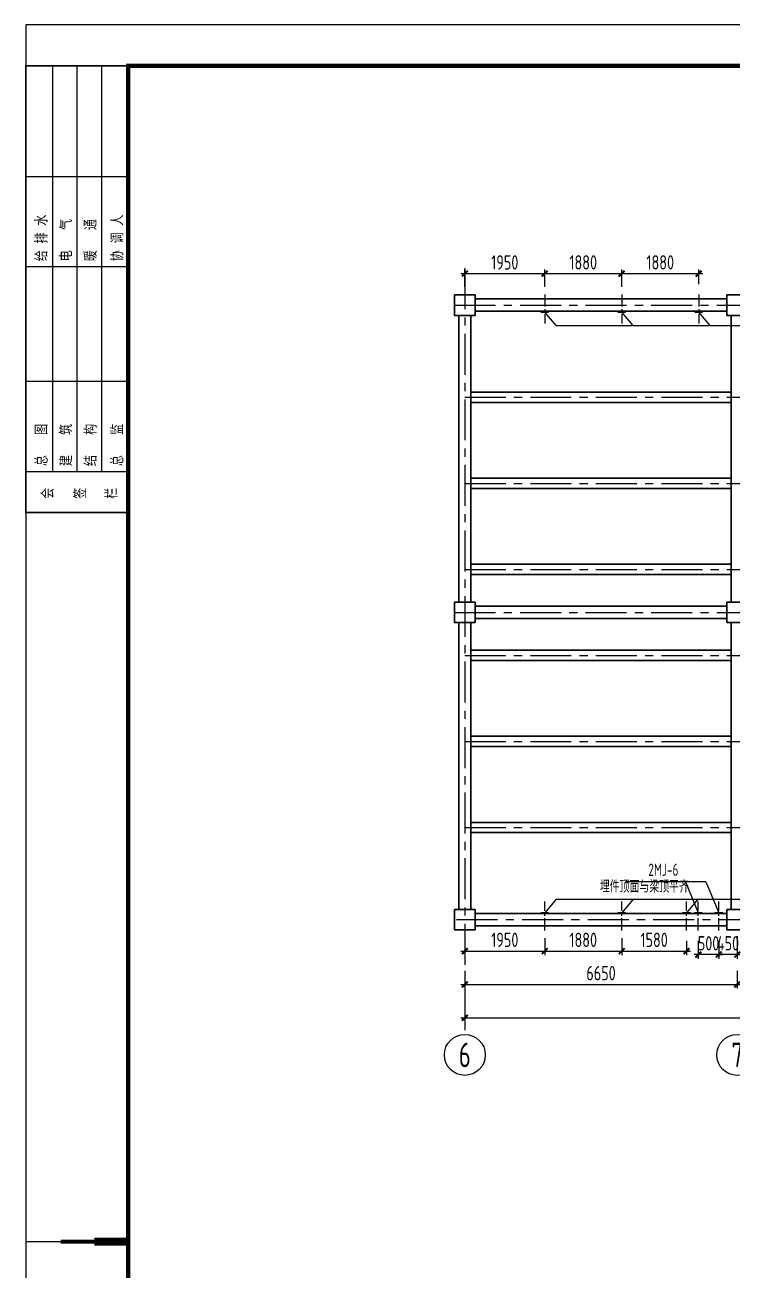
# Model space of a CAD drawing. Extents: x 665703 to 1047784, y -160603 to 92239.
# Drawn here: x 864332 to 881597, y -61744 to -31349 of the extents above; entities that cross this region are included whole.
import ezdxf
from ezdxf.enums import TextEntityAlignment as Align

# ---------------------------------------------------------------- set-up
doc = ezdxf.new("R2010")
doc.units = 0
doc.header["$LTSCALE"] = 800
doc.linetypes.add('CENTER', pattern=[2, 1.25, -0.25, 0.25, -0.25])
doc.layers.get('0').update_dxf_attribs({"linetype": 'CONTINUOUS'})
doc.layers.get('Defpoints').update_dxf_attribs({"linetype": 'CONTINUOUS'})
for name, color, linetype in [('AXIS', 4, 'CENTER'), ('COLUMN', 4, 'CENTER'), ('DIM', 2, 'CONTINUOUS'), ('NUM', 7, 'CONTINUOUS'), ('REIN', 1, 'CONTINUOUS'), ('TEXT', 7, 'CONTINUOUS'), ('THIN', 7, 'CONTINUOUS'), ('TK', 7, 'CONTINUOUS')]:
    doc.layers.add(name, color=color, linetype=linetype)
doc.layers.add('实体线', color=3, linetype='CONTINUOUS', lineweight=35)
doc.styles.add('TSSD_Axis', font='tssdeng.shx', dxfattribs={"width": 0.7, "bigfont": 'tssdchn.shx'})
doc.styles.add('TSSD_Dimension', font='Tssdeng.shx', dxfattribs={"width": 0.75, "bigfont": 'hztxt.shx'})
doc.styles.add('TSSD_Norm', font='Tssdeng.shx', dxfattribs={"bigfont": 'hztxt.shx'})
doc.dimstyles.new('TSSD_100_100', dxfattribs={"dimtxt": 350, "dimasz": 100, "dimexe": 100, "dimexo": 250, "dimgap": 100, "dimtad": 1, "dimdec": 0, "dimzin": 0, "dimdsep": 46, "dimtxsty": 'TSSD_Dimension', "dimblk": 'ARCHTICK', "dimcen": 0, "dimdle": 100, "dimclrt": 7, "dimadec": 0, "dimazin": 0, "dimtfac": 1, "dimtdec": 0, "dimtix": 1, "dimtmove": 2, "dimatfit": 3, "dimldrblk": 'ARCHTICK', "dimfxl": 0, "dimtolj": 1, "dimtzin": 0, "dimarcsym": 0})

# ---------------------------------------------------------------- blocks, each defined once
blk = doc.blocks.new('_ArchTick')
at = {"color": 0, "const_width": 0.5}
blk.add_lwpolyline([(-0.71, -0.71), (0.71, 0.71)], dxfattribs=at)
blk = doc.blocks.new('*D316')
at = {"layer": 'Defpoints', "color": 0, "transparency": 16777216}
for p in [(877022, -37421), (875072, -37989), (877022, -37989)]:
    blk.add_point(p, dxfattribs=at)
at = {"layer": 'DIM', "color": 0, "lineweight": -2, "transparency": 16777216}
for p, q in [((875072, -37739), (875072, -37321)), ((877022, -37739), (877022, -37321)), ((874972, -37421), (877122, -37421))]:
    blk.add_line(p, q, dxfattribs=at)
at = {"layer": 'DIM', "color": 0, "lineweight": -2, "transparency": 16777216, "xscale": 100, "yscale": 100, "zscale": 100, "rotation": 180}
blk.add_blockref('_ArchTick', (875072, -37421), dxfattribs=at)
at = {"layer": 'DIM', "color": 0, "lineweight": -2, "transparency": 16777216, "xscale": 100, "yscale": 100, "zscale": 100}
blk.add_blockref('_ArchTick', (877022, -37421), dxfattribs=at)
at = {"layer": 'DIM', "color": 7, "transparency": 16777216, "insert": (876047, -37146), "char_height": 350, "attachment_point": 5, "style": 'TSSD_Dimension'}
blk.add_mtext('\\A1;1950', dxfattribs=at)
blk = doc.blocks.new('*D317')
at = {"layer": 'Defpoints', "color": 0, "transparency": 16777216}
for p in [(875072, -53389), (877022, -53389), (877022, -53958)]:
    blk.add_point(p, dxfattribs=at)
at = {"layer": 'DIM', "color": 0, "lineweight": -2, "transparency": 16777216}
for p, q in [((875072, -53639), (875072, -54058)), ((877022, -53639), (877022, -54058)), ((874972, -53958), (877122, -53958))]:
    blk.add_line(p, q, dxfattribs=at)
at = {"layer": 'DIM', "color": 0, "lineweight": -2, "transparency": 16777216, "xscale": 100, "yscale": 100, "zscale": 100, "rotation": 180}
blk.add_blockref('_ArchTick', (875072, -53958), dxfattribs=at)
at = {"layer": 'DIM', "color": 0, "lineweight": -2, "transparency": 16777216, "xscale": 100, "yscale": 100, "zscale": 100}
blk.add_blockref('_ArchTick', (877022, -53958), dxfattribs=at)
at = {"layer": 'DIM', "color": 7, "transparency": 16777216, "insert": (876047, -53683), "char_height": 350, "attachment_point": 5, "style": 'TSSD_Dimension'}
blk.add_mtext('\\A1;1950', dxfattribs=at)
blk = doc.blocks.new('*D326')
at = {"layer": 'Defpoints', "color": 0, "transparency": 16777216}
for p in [(881272, -53453), (881722, -53339), (881272, -54042)]:
    blk.add_point(p, dxfattribs=at)
at = {"layer": 'DIM', "color": 0, "lineweight": -2, "transparency": 16777216}
for p, q in [((881272, -53703), (881272, -54142)), ((881722, -53589), (881722, -54142)), ((881272, -54042), (881172, -54042)), ((881722, -54042), (881272, -54042)), ((881722, -54042), (881822, -54042))]:
    blk.add_line(p, q, dxfattribs=at)
at = {"layer": 'DIM', "color": 0, "lineweight": -2, "transparency": 16777216, "xscale": 100, "yscale": 100, "zscale": 100}
blk.add_blockref('_ArchTick', (881272, -54042), dxfattribs=at)
at = {"layer": 'DIM', "color": 0, "lineweight": -2, "transparency": 16777216, "xscale": 100, "yscale": 100, "zscale": 100, "rotation": 180}
blk.add_blockref('_ArchTick', (881722, -54042), dxfattribs=at)
at = {"layer": 'DIM', "color": 7, "transparency": 16777216, "insert": (881497, -53767), "char_height": 350, "attachment_point": 5, "style": 'TSSD_Dimension'}
blk.add_mtext('\\A1;450', dxfattribs=at)
blk = doc.blocks.new('*D327')
at = {"layer": 'Defpoints', "color": 0, "transparency": 16777216}
for p in [(880772, -53453), (881272, -53453), (880772, -54042)]:
    blk.add_point(p, dxfattribs=at)
at = {"layer": 'DIM', "color": 0, "lineweight": -2, "transparency": 16777216}
for p, q in [((880772, -53703), (880772, -54142)), ((881272, -53703), (881272, -54142)), ((880772, -54042), (880672, -54042)), ((881272, -54042), (880772, -54042)), ((881272, -54042), (881372, -54042))]:
    blk.add_line(p, q, dxfattribs=at)
at = {"layer": 'DIM', "color": 0, "lineweight": -2, "transparency": 16777216, "xscale": 100, "yscale": 100, "zscale": 100}
blk.add_blockref('_ArchTick', (880772, -54042), dxfattribs=at)
at = {"layer": 'DIM', "color": 0, "lineweight": -2, "transparency": 16777216, "xscale": 100, "yscale": 100, "zscale": 100, "rotation": 180}
blk.add_blockref('_ArchTick', (881272, -54042), dxfattribs=at)
at = {"layer": 'DIM', "color": 7, "transparency": 16777216, "insert": (881022, -53767), "char_height": 350, "attachment_point": 5, "style": 'TSSD_Dimension'}
blk.add_mtext('\\A1;500', dxfattribs=at)
blk = doc.blocks.new('*D396')
at = {"layer": 'Defpoints', "color": 0, "transparency": 16777216}
for p in [(875072, -54187), (881722, -54187), (881722, -54771)]:
    blk.add_point(p, dxfattribs=at)
at = {"layer": 'DIM', "color": 0, "lineweight": -2, "transparency": 16777216}
for p, q in [((875072, -54437), (875072, -54871)), ((881722, -54437), (881722, -54871)), ((874972, -54771), (881822, -54771))]:
    blk.add_line(p, q, dxfattribs=at)
at = {"layer": 'DIM', "color": 0, "lineweight": -2, "transparency": 16777216, "xscale": 100, "yscale": 100, "zscale": 100, "rotation": 180}
blk.add_blockref('_ArchTick', (875072, -54771), dxfattribs=at)
at = {"layer": 'DIM', "color": 0, "lineweight": -2, "transparency": 16777216, "xscale": 100, "yscale": 100, "zscale": 100}
blk.add_blockref('_ArchTick', (881722, -54771), dxfattribs=at)
at = {"layer": 'DIM', "color": 7, "transparency": 16777216, "insert": (878397, -54496), "char_height": 350, "attachment_point": 5, "style": 'TSSD_Dimension'}
blk.add_mtext('\\A1;6650', dxfattribs=at)
blk = doc.blocks.new('*D400')
at = {"layer": 'Defpoints', "color": 0, "transparency": 16777216}
for p in [(875072, -54187), (901672, -54212), (901672, -55586)]:
    blk.add_point(p, dxfattribs=at)
at = {"layer": 'DIM', "color": 0, "lineweight": -2, "transparency": 16777216}
for p, q in [((875072, -54437), (875072, -55686)), ((901672, -54462), (901672, -55686)), ((874972, -55586), (901772, -55586))]:
    blk.add_line(p, q, dxfattribs=at)
at = {"layer": 'DIM', "color": 0, "lineweight": -2, "transparency": 16777216, "xscale": 100, "yscale": 100, "zscale": 100, "rotation": 180}
blk.add_blockref('_ArchTick', (875072, -55586), dxfattribs=at)
at = {"layer": 'DIM', "color": 0, "lineweight": -2, "transparency": 16777216, "xscale": 100, "yscale": 100, "zscale": 100}
blk.add_blockref('_ArchTick', (901672, -55586), dxfattribs=at)
at = {"layer": 'DIM', "color": 7, "transparency": 16777216, "insert": (888372, -55311), "char_height": 350, "attachment_point": 5, "style": 'TSSD_Dimension'}
blk.add_mtext('\\A1;26600', dxfattribs=at)
blk = doc.blocks.new('*D405')
at = {"layer": 'Defpoints', "color": 0, "transparency": 16777216}
for p in [(877022, -53389), (878902, -53453), (878902, -53958)]:
    blk.add_point(p, dxfattribs=at)
at = {"layer": 'DIM', "color": 0, "lineweight": -2, "transparency": 16777216}
for p, q in [((877022, -53639), (877022, -54058)), ((878902, -53703), (878902, -54058)), ((876922, -53958), (879002, -53958))]:
    blk.add_line(p, q, dxfattribs=at)
at = {"layer": 'DIM', "color": 0, "lineweight": -2, "transparency": 16777216, "xscale": 100, "yscale": 100, "zscale": 100, "rotation": 180}
blk.add_blockref('_ArchTick', (877022, -53958), dxfattribs=at)
at = {"layer": 'DIM', "color": 0, "lineweight": -2, "transparency": 16777216, "xscale": 100, "yscale": 100, "zscale": 100}
blk.add_blockref('_ArchTick', (878902, -53958), dxfattribs=at)
at = {"layer": 'DIM', "color": 7, "transparency": 16777216, "insert": (877962, -53683), "char_height": 350, "attachment_point": 5, "style": 'TSSD_Dimension'}
blk.add_mtext('\\A1;1880', dxfattribs=at)
blk = doc.blocks.new('*D407')
at = {"layer": 'Defpoints', "color": 0, "transparency": 16777216}
for p in [(878902, -37421), (877022, -37989), (878902, -37926)]:
    blk.add_point(p, dxfattribs=at)
at = {"layer": 'DIM', "color": 0, "lineweight": -2, "transparency": 16777216}
for p, q in [((877022, -37739), (877022, -37321)), ((878902, -37676), (878902, -37321)), ((876922, -37421), (879002, -37421))]:
    blk.add_line(p, q, dxfattribs=at)
at = {"layer": 'DIM', "color": 0, "lineweight": -2, "transparency": 16777216, "xscale": 100, "yscale": 100, "zscale": 100, "rotation": 180}
blk.add_blockref('_ArchTick', (877022, -37421), dxfattribs=at)
at = {"layer": 'DIM', "color": 0, "lineweight": -2, "transparency": 16777216, "xscale": 100, "yscale": 100, "zscale": 100}
blk.add_blockref('_ArchTick', (878902, -37421), dxfattribs=at)
at = {"layer": 'DIM', "color": 7, "transparency": 16777216, "insert": (877962, -37146), "char_height": 350, "attachment_point": 5, "style": 'TSSD_Dimension'}
blk.add_mtext('\\A1;1880', dxfattribs=at)
blk = doc.blocks.new('*D436')
at = {"layer": 'Defpoints', "color": 0, "transparency": 16777216}
for p in [(878902, -53389), (880482, -53453), (880482, -53958)]:
    blk.add_point(p, dxfattribs=at)
at = {"layer": 'DIM', "color": 0, "lineweight": -2, "transparency": 16777216}
for p, q in [((878902, -53639), (878902, -54058)), ((880482, -53703), (880482, -54058)), ((878802, -53958), (880582, -53958))]:
    blk.add_line(p, q, dxfattribs=at)
at = {"layer": 'DIM', "color": 0, "lineweight": -2, "transparency": 16777216, "xscale": 100, "yscale": 100, "zscale": 100, "rotation": 180}
blk.add_blockref('_ArchTick', (878902, -53958), dxfattribs=at)
at = {"layer": 'DIM', "color": 0, "lineweight": -2, "transparency": 16777216, "xscale": 100, "yscale": 100, "zscale": 100}
blk.add_blockref('_ArchTick', (880482, -53958), dxfattribs=at)
at = {"layer": 'DIM', "color": 7, "transparency": 16777216, "insert": (879692, -53683), "char_height": 350, "attachment_point": 5, "style": 'TSSD_Dimension'}
blk.add_mtext('\\A1;1580', dxfattribs=at)
blk = doc.blocks.new('*D437')
at = {"layer": 'Defpoints', "color": 0, "transparency": 16777216}
for p in [(880782, -37421), (878902, -37989), (880782, -37926)]:
    blk.add_point(p, dxfattribs=at)
at = {"layer": 'DIM', "color": 0, "lineweight": -2, "transparency": 16777216}
for p, q in [((878902, -37739), (878902, -37321)), ((880782, -37676), (880782, -37321)), ((878802, -37421), (880882, -37421))]:
    blk.add_line(p, q, dxfattribs=at)
at = {"layer": 'DIM', "color": 0, "lineweight": -2, "transparency": 16777216, "xscale": 100, "yscale": 100, "zscale": 100, "rotation": 180}
blk.add_blockref('_ArchTick', (878902, -37421), dxfattribs=at)
at = {"layer": 'DIM', "color": 0, "lineweight": -2, "transparency": 16777216, "xscale": 100, "yscale": 100, "zscale": 100}
blk.add_blockref('_ArchTick', (880782, -37421), dxfattribs=at)
at = {"layer": 'DIM', "color": 7, "transparency": 16777216, "insert": (879842, -37146), "char_height": 350, "attachment_point": 5, "style": 'TSSD_Dimension'}
blk.add_mtext('\\A1;1880', dxfattribs=at)
blk = doc.blocks.new('ts_axno')
at = {"color": 0, "linetype": 'ByBlock', "lineweight": -2}
blk.add_circle((0, 0), 0.5, dxfattribs=at)
at = {"color": 0, "linetype": 'ByBlock', "lineweight": -2, "style": 'TSSD_Axis', "width": 0.7}
blk.add_attdef('A', text='', height=0.6, dxfattribs=at).set_placement((0, 0), align=Align.MIDDLE_CENTER)
blk = doc.blocks.new('MI')
at = {"layer": 'TK'}
for points, const_width in [([(2500, 29700), (1675, 29700)], 200), ([(0, 29700), (2500, 29700)], 35), ([(2500, 29700), (850, 29700)], 100)]:
    blk.add_lwpolyline(points, dxfattribs=dict(at, const_width=const_width))

msp = doc.modelspace()

# ---------------------------------------------------------------- linework, layer by layer
at = {"layer": 'AXIS'}
for p, q in [((875071.6, -37289.4), (875071.6, -55990.7)), ((874821.6, -38189.4), (906020.1, -38189.4)), ((875071.6, -40439.4), (901671.6, -40439.4)), ((875071.6, -42539.4), (901671.6, -42539.4)), ((875071.6, -44639.4), (901671.6, -44639.4)), ((874821.6, -45689.4), (906020.1, -45689.4)), ((875071.6, -46739.4), (901671.6, -46739.4)), ((875071.6, -48839.4), (901671.6, -48839.4)), ((875071.6, -50939.4), (901671.6, -50939.4)), ((874871.6, -53189.4), (906020.1, -53189.4))]:
    msp.add_line(p, q, dxfattribs=at)
at = {"layer": 'COLUMN', "ltscale": 0.3}
for p, q in [((877021.6, -37926.2), (877021.6, -38635.1)), ((877021.6, -37926.2), (877021.6, -38635.1)), ((878901.6, -37926.2), (878901.6, -38635.1)), ((880781.6, -37926.2), (880781.6, -38635.1)), ((877021.6, -53452.7), (877021.6, -52743.8)), ((878901.6, -53452.7), (878901.6, -52743.8)), ((880481.6, -53452.7), (880481.6, -52743.8)), ((880771.6, -53452.7), (880771.6, -52743.8)), ((881271.6, -53452.7), (881271.6, -52743.8))]:
    msp.add_line(p, q, dxfattribs=at)
at = {"layer": 'REIN', "const_width": 40}
for points in [[(877121.6, -38359.4), (876921.6, -38359.4)], [(877121.6, -38359.4), (876921.6, -38359.4)], [(879001.6, -38359.4), (878801.6, -38359.4)], [(880881.6, -38359.4), (880681.6, -38359.4)], [(877121.6, -53019.4), (876921.6, -53019.4)], [(879001.6, -53019.4), (878801.6, -53019.4)], [(880581.6, -53019.4), (880381.6, -53019.4)], [(880671.6, -53019.4), (880871.6, -53019.4)], [(881171.6, -53019.4), (881371.6, -53019.4)]]:
    msp.add_lwpolyline(points, dxfattribs=at)
at = {"layer": 'THIN'}
for p, q in [((877303, -38685.9), (877021.6, -38359.4)), ((879183, -38685.9), (878901.6, -38359.4)), ((881063, -38685.9), (880781.6, -38359.4)), ((877303, -38685.9), (904543.3, -38685.9)), ((880955.9, -52269.8), (878991.9, -52269.8)), ((880455.9, -52269.8), (880771.6, -53019.4)), ((880955.9, -52269.8), (881271.6, -53019.4)), ((877303, -52693), (877021.6, -53019.4)), ((877303, -52693), (903862.1, -52693.4)), ((879183, -52693), (878901.6, -53019.4)), ((880763, -52693), (880481.6, -53019.4))]:
    msp.add_line(p, q, dxfattribs=at)
at = {"layer": 'TK', "color": 2}
for p, q in [((865001.9, -32349.2), (865001.9, -42249.2)), ((865601.9, -32349.2), (865601.9, -42249.2)), ((866201.9, -32349.2), (866201.9, -42249.2)), ((864351.9, -35049.2), (866851.9, -35049.2)), ((864351.9, -37249.2), (866851.9, -37249.2)), ((864351.9, -40049.2), (866851.9, -40049.2)), ((864351.9, -42249.2), (866851.9, -42249.2))]:
    msp.add_line(p, q, dxfattribs=at)
msp.add_lwpolyline([(948451.9, -31349.2), (864351.9, -31349.2), (864351.9, -90749.2), (948451.9, -90749.2)], close=True, dxfattribs=at)
for points, const_width in [([(864351.9, -32349.2), (866851.9, -32349.2), (866851.9, -43249.2), (864351.9, -43249.2)], 40), ([(866851.9, -32349.2), (947451.9, -32349.2), (947451.9, -89749.2), (866851.9, -89749.2)], 100)]:
    msp.add_lwpolyline(points, close=True, dxfattribs=dict(at, const_width=const_width))
at = {"layer": '实体线', "linetype": 'Continuous'}
for p, q in [((874821.6, -37939.4), (874821.6, -38439.4)), ((875321.6, -37939.4), (874821.6, -37939.4)), ((875321.6, -38439.4), (875321.6, -37939.4)), ((881471.6, -37939.4), (881471.6, -38439.4)), ((881971.6, -37939.4), (881471.6, -37939.4)), ((874821.6, -38439.4), (875321.6, -38439.4)), ((881471.6, -38439.4), (881971.6, -38439.4)), ((874821.6, -45439.4), (874821.6, -45939.4)), ((875321.6, -45439.4), (874821.6, -45439.4)), ((875321.6, -45939.4), (875321.6, -45439.4)), ((881471.6, -45439.4), (881471.6, -45939.4)), ((881971.6, -45439.4), (881471.6, -45439.4)), ((874821.6, -45939.4), (875321.6, -45939.4)), ((881471.6, -45939.4), (881971.6, -45939.4)), ((874821.6, -52939.4), (874821.6, -53439.4)), ((875321.6, -52939.4), (874821.6, -52939.4)), ((875321.6, -53439.4), (875321.6, -52939.4)), ((881471.6, -52939.4), (881471.6, -53439.4)), ((881971.6, -52939.4), (881471.6, -52939.4)), ((874821.6, -53439.4), (875321.6, -53439.4)), ((881471.6, -53439.4), (881971.6, -53439.4))]:
    msp.add_line(p, q, dxfattribs=at)
at = {"layer": '实体线'}
for p, q in [((875321.6, -38039.4), (881471.6, -38039.4)), ((874921.6, -45439.4), (874921.6, -38439.4)), ((875221.6, -45439.4), (875221.6, -38439.4)), ((875321.6, -38339.4), (881471.6, -38339.4)), ((881571.6, -45439.4), (881571.6, -38439.4)), ((875221.6, -40314.4), (881571.6, -40314.4)), ((875221.6, -40564.4), (881571.6, -40564.4)), ((875221.6, -42414.4), (881571.6, -42414.4)), ((875221.6, -42664.4), (881571.6, -42664.4)), ((875221.6, -44514.4), (881571.6, -44514.4)), ((875221.6, -44764.4), (881571.6, -44764.4)), ((875321.6, -45539.4), (881471.6, -45539.4)), ((875321.6, -45839.4), (881471.6, -45839.4)), ((874921.6, -52939.4), (874921.6, -45939.4)), ((875221.6, -52939.4), (875221.6, -45939.4)), ((881571.6, -52939.4), (881571.6, -45939.4)), ((875221.6, -46614.4), (881571.6, -46614.4)), ((875221.6, -46864.4), (881571.6, -46864.4)), ((875221.6, -48714.4), (881571.6, -48714.4)), ((875221.6, -48964.4), (881571.6, -48964.4)), ((875221.6, -50814.4), (881571.6, -50814.4)), ((875221.6, -51064.4), (881571.6, -51064.4)), ((875321.6, -53039.4), (881471.6, -53039.4)), ((875321.6, -53339.4), (881471.6, -53339.4))]:
    msp.add_line(p, q, dxfattribs=at)

# ---------------------------------------------------------------- block references
at = {"layer": 'NUM'}
ref = msp.add_blockref('ts_axno', (875071.6, -56490.7), dxfattribs=dict(at, xscale=1000, yscale=1000, zscale=1000))
ref.add_attrib('6', '6', dxfattribs={"height": 600, "style": 'TSSD_Axis', "width": 0.7}).set_placement((875071.6, -56490.7), align=Align.MIDDLE_CENTER)
ref = msp.add_blockref('ts_axno', (881721.6, -56490.7), dxfattribs=dict(at, xscale=1000, yscale=1000, zscale=1000))
ref.add_attrib('7', '7', dxfattribs={"height": 600, "style": 'TSSD_Axis', "width": 0.7}).set_placement((881721.6, -56490.7), align=Align.MIDDLE_CENTER)
at = {"layer": 'TK', "color": 2}
msp.add_blockref('MI', (864351.9, -90749.2), dxfattribs=at)

# ---------------------------------------------------------------- texts
at = {"layer": 'TEXT', "style": 'TSSD_Norm', "width": 0.7}
for s, p in [('2MJ-6', (880287.3, -52210.2)), ('埋件顶面与梁顶平齐', (880541.4, -52619.6))]:
    msp.add_text(s, height=300, dxfattribs=at).set_placement(p, align=Align.BOTTOM_RIGHT)
at = {"layer": 'TK', "color": 2, "style": 'TSSD_Dimension', "width": 0.9}
for s, p in [('给 排 水', (864887.8, -37119.3)), ('电   气', (865487.8, -37119.3)), ('暖   通', (866087.8, -37119.3)), ('协 调 人', (866737.8, -37119.3)), ('总   图', (864887.8, -42119.3)), ('建   筑', (865487.8, -42119.3)), ('结   构', (866087.8, -42119.3)), ('总   监', (866737.8, -42119.3)), ('会', (865039.7, -42916.9)), ('签', (865836.7, -42916.9)), ('栏', (866595.7, -42916.9))]:
    msp.add_text(s, height=300, rotation=90, dxfattribs=at).set_placement(p)

# ---------------------------------------------------------------- dimensions: what is measured, and where the dimension line sits
at = {"layer": 'DIM'}
for base, p1, p2, picture, middle in [((877021.6, -37421.1), (875071.6, -37989.4), (877021.6, -37989.4), '*D316', (876046.6, -37146.1)), ((878901.6, -37421.1), (877021.6, -37989.4), (878901.6, -37926.2), '*D407', (877961.6, -37146.1)), ((880781.6, -37421.1), (878901.6, -37989.4), (880781.6, -37926.2), '*D437', (879841.6, -37146.1)), ((877021.6, -53957.8), (875071.6, -53389.4), (877021.6, -53389.4), '*D317', (876046.6, -53682.8)), ((878901.6, -53957.8), (877021.6, -53389.4), (878901.6, -53452.7), '*D405', (877961.6, -53682.8)), ((880481.6, -53957.8), (878901.6, -53389.4), (880481.6, -53452.7), '*D436', (879691.6, -53682.8)), ((881721.6, -54771.2), (875071.6, -54186.6), (881721.6, -54186.6), '*D396', (878396.6, -54496.2)), ((901671.6, -55586.5), (875071.6, -54186.6), (901671.6, -54212), '*D400', (888371.6, -55311.5))]:
    dim = msp.add_linear_dim(base=base, p1=p1, p2=p2, dimstyle='TSSD_100_100', dxfattribs=at)
    dim.commit()
    dim.dimension.update_dxf_attribs({"geometry": picture, "text_midpoint": middle})
for base, p1, p2, picture, middle in [((880771.6, -54042), (881271.6, -53452.7), (880771.6, -53452.7), '*D327', (881021.6, -53767)), ((881271.6, -54042), (881721.6, -53339.4), (881271.6, -53452.7), '*D326', (881496.6, -53767))]:
    dim = msp.add_linear_dim(base=base, p1=p1, p2=p2, angle=180, dimstyle='TSSD_100_100', dxfattribs=at)
    dim.commit()
    dim.dimension.update_dxf_attribs({"geometry": picture, "text_midpoint": middle})

doc.saveas('drawing.dxf')
